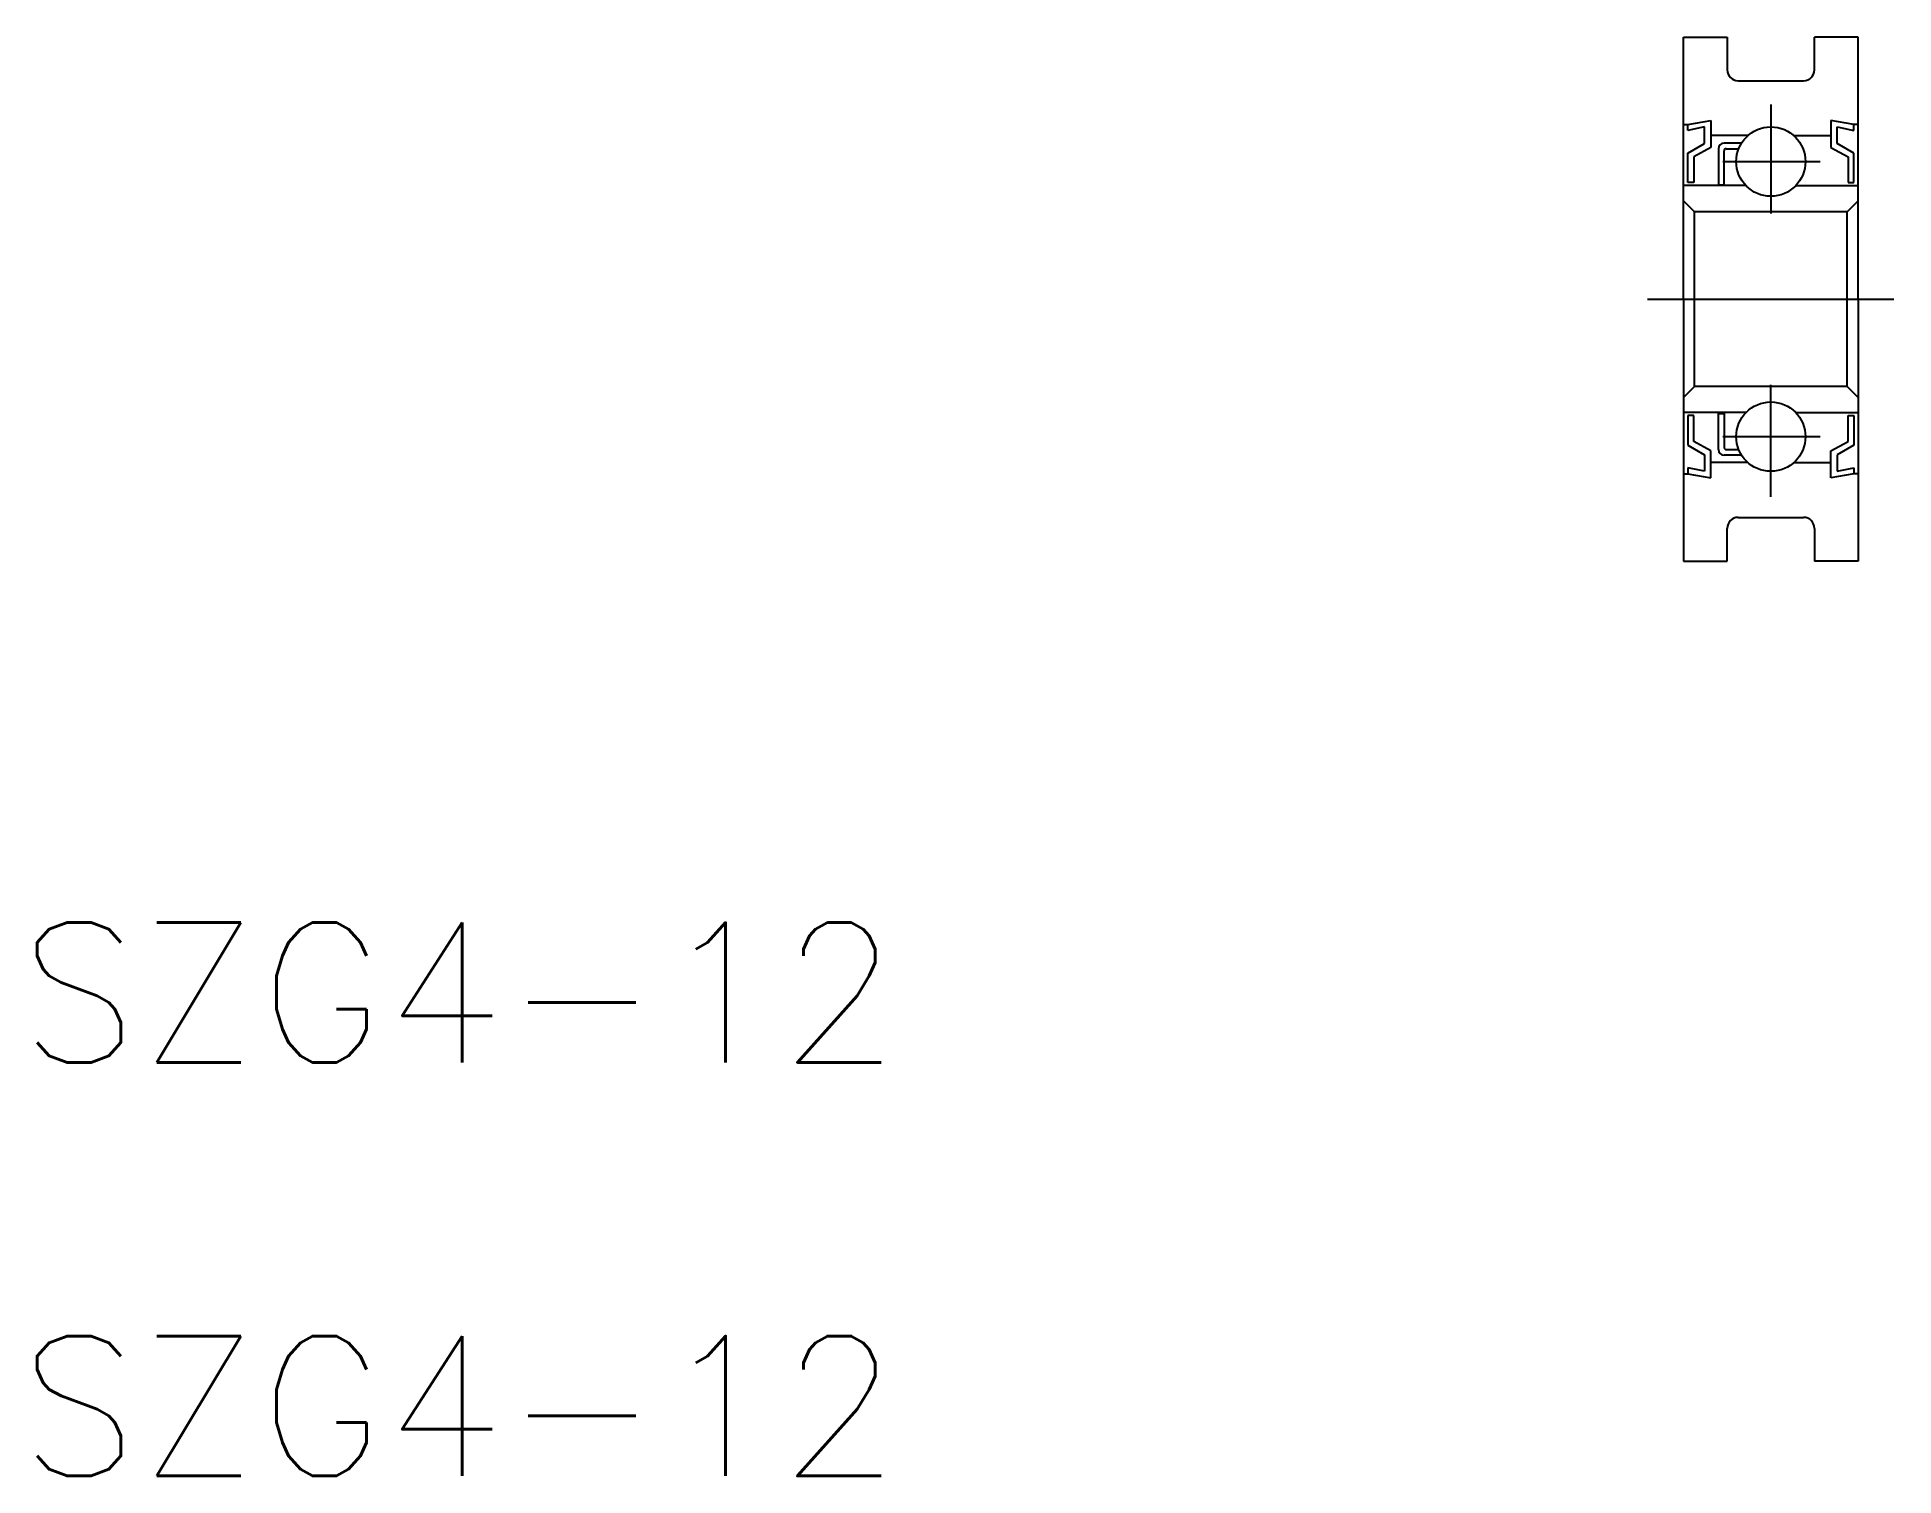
# Model space of a CAD drawing. Extents: x 79.5 to 122.1, y 134.8 to 167.8.
import ezdxf

# ---------------------------------------------------------------- set-up
doc = ezdxf.new("R2010")
doc.units = 0
doc.linetypes.add('CENTER', pattern=[17.5, 13, -1.5, 1.5, -1.5])
doc.layers.get('0').update_dxf_attribs({"linetype": 'CONTINUOUS'})
doc.layers.add('CENTER', color=1, linetype='CENTER')
doc.styles.get("Standard").update_dxf_attribs({"font": 'txt.shx', "bigfont": '@extfont2.shx'})

msp = doc.modelspace()

# ---------------------------------------------------------------- linework, layer by layer
at = {"color": 7, "linetype": 'CONTINUOUS'}
for p, q in [((117.235, 161.779), (117.235, 167.779)), ((117.235, 167.779), (118.235, 167.779)), ((118.235, 167.779), (118.235, 167.029)), ((121.235, 167.779), (120.235, 167.779)), ((120.235, 167.029), (120.235, 167.779)), ((121.235, 161.779), (121.235, 167.779)), ((118.485, 166.779), (119.985, 166.779)), ((117.235, 165.779), (117.335, 165.779)), ((117.335, 165.779), (117.86, 165.871)), ((117.335, 165.643), (117.335, 165.779)), ((117.717, 165.721), (117.335, 165.643)), ((117.717, 165.342), (117.717, 165.721)), ((117.86, 165.871), (117.86, 165.251)), ((118.71, 165.524), (117.86, 165.524)), ((119.76, 165.524), (120.61, 165.524)), ((121.135, 165.779), (120.61, 165.871)), ((120.61, 165.871), (120.61, 165.251)), ((120.753, 165.342), (120.753, 165.721)), ((120.753, 165.721), (121.135, 165.643)), ((121.235, 165.779), (121.135, 165.779)), ((121.135, 165.643), (121.135, 165.779)), ((117.335, 165.122), (117.717, 165.342)), ((117.335, 164.446), (117.335, 165.122)), ((117.86, 165.251), (117.467, 165.041)), ((117.467, 165.041), (117.467, 164.447)), ((118.035, 165.224), (118.035, 164.399)), ((118.565, 165.354), (118.165, 165.354)), ((118.165, 164.399), (118.165, 165.174)), ((118.215, 165.224), (118.498, 165.224)), ((120.61, 165.251), (121.003, 165.041)), ((121.135, 165.122), (120.753, 165.342)), ((121.003, 165.041), (121.003, 164.447)), ((121.135, 164.446), (121.135, 165.122)), ((118.663, 164.379), (117.236, 164.379)), ((117.467, 164.447), (117.335, 164.446)), ((118.035, 164.399), (118.165, 164.399)), ((119.807, 164.379), (121.235, 164.379)), ((121.003, 164.447), (121.135, 164.446)), ((117.485, 163.779), (117.235, 164.029)), ((120.985, 163.779), (117.485, 163.779)), ((117.485, 159.779), (117.485, 163.779)), ((120.985, 163.779), (121.235, 164.029)), ((120.985, 159.779), (120.985, 163.779)), ((117.235, 161.779), (117.235, 155.779)), ((121.235, 161.779), (121.235, 155.779)), ((117.485, 159.779), (117.235, 159.529)), ((120.985, 159.779), (117.485, 159.779)), ((120.985, 159.779), (121.235, 159.529)), ((118.663, 159.179), (117.235, 159.179)), ((117.467, 159.111), (117.335, 159.111)), ((117.335, 159.111), (117.335, 158.435)), ((117.467, 158.517), (117.467, 159.111)), ((118.035, 159.159), (118.165, 159.159)), ((118.035, 158.334), (118.035, 159.159)), ((118.165, 159.159), (118.165, 158.384)), ((119.807, 159.179), (121.235, 159.179)), ((121.003, 158.517), (121.003, 159.111)), ((121.003, 159.111), (121.135, 159.111)), ((121.135, 159.111), (121.135, 158.435)), ((117.335, 158.435), (117.717, 158.216)), ((117.86, 158.306), (117.467, 158.517)), ((117.86, 157.686), (117.86, 158.306)), ((118.215, 158.334), (118.498, 158.334)), ((120.61, 158.306), (121.003, 158.517)), ((120.61, 157.686), (120.61, 158.306)), ((121.135, 158.435), (120.753, 158.216)), ((117.717, 157.837), (117.335, 157.914)), ((117.335, 157.914), (117.335, 157.779)), ((117.717, 158.216), (117.717, 157.837)), ((118.71, 158.034), (117.86, 158.034)), ((118.565, 158.204), (118.165, 158.204)), ((119.76, 158.034), (120.61, 158.034)), ((120.753, 158.216), (120.753, 157.837)), ((120.753, 157.837), (121.135, 157.914)), ((121.135, 157.914), (121.135, 157.779)), ((117.235, 157.779), (117.335, 157.779)), ((117.335, 157.779), (117.86, 157.686)), ((121.135, 157.779), (120.61, 157.686)), ((121.235, 157.779), (121.135, 157.779)), ((118.235, 155.779), (118.235, 156.529)), ((118.485, 156.779), (119.985, 156.779)), ((120.235, 156.529), (120.235, 155.779)), ((117.235, 155.779), (118.235, 155.779)), ((121.235, 155.779), (120.235, 155.779))]:
    msp.add_line(p, q, dxfattribs=at)
for centre in [(119.235, 164.929), (119.235, 158.629)]:
    msp.add_circle(centre, 0.794, dxfattribs=at)
for centre, radius, start, end in [((118.485, 167.029), 0.25, 180, 270), ((119.985, 167.029), 0.25, 270, 0), ((118.165, 165.224), 0.13, 90, 180), ((118.215, 165.174), 0.05, 90, 180), ((118.165, 158.334), 0.13, 180, 270), ((118.215, 158.384), 0.05, 180, 270), ((118.485, 156.529), 0.25, 90, 180), ((119.985, 156.529), 0.25, 0, 90)]:
    msp.add_arc(centre, radius, start, end, dxfattribs=at)
at = {"layer": 'CENTER', "color": 1, "linetype": 'CENTER'}
for p, q in [((119.235, 166.238), (119.235, 163.738)), ((118.138, 164.929), (120.368, 164.929)), ((116.412, 161.779), (122.053, 161.779)), ((119.235, 157.249), (119.235, 159.819)), ((118.138, 158.629), (120.368, 158.629))]:
    msp.add_line(p, q, dxfattribs=at)

# ---------------------------------------------------------------- texts
at = {"color": 7, "linetype": 'CONTINUOUS'}
for p in [(79.107, 144.299), (79.107, 134.83)]:
    msp.add_text('SZG4-12', height=3.2, dxfattribs=at).set_placement(p)

doc.saveas('drawing.dxf')
